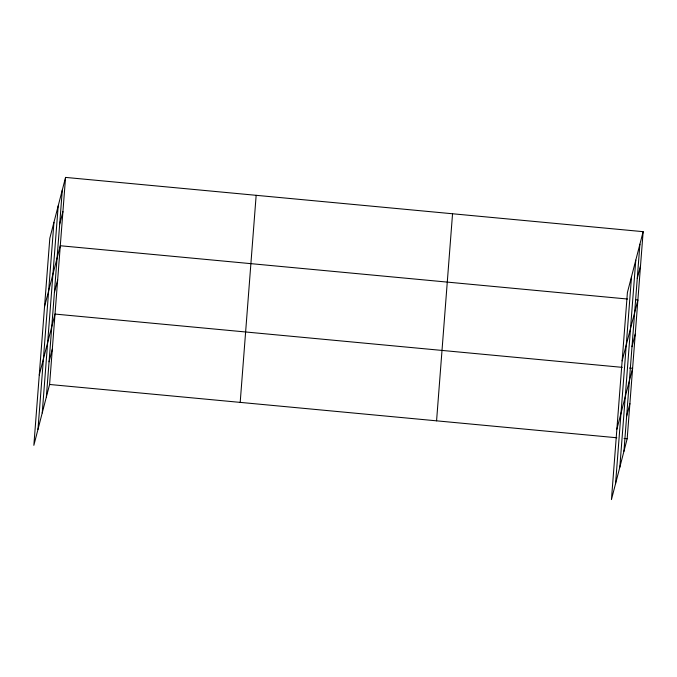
<?xml version="1.0" encoding="UTF-8"?>
<svg xmlns="http://www.w3.org/2000/svg" width="677" height="677" viewBox="0 0 677 677"><rect width="100%" height="100%" fill="white"/><g stroke="black" fill="none" stroke-linecap="round" stroke-linejoin="round"><path stroke-width="1.02" d="M37.971 429.387L53.948 222.31M42.228 412.953L58.197 205.884M46.349 397.01L62.318 189.932M65.559 177.408L49.819 238.262L33.85 445.331L49.59 384.477L65.559 177.408L643.15 231.669L627.181 438.738L611.441 499.592L627.41 292.523L643.15 231.669M240.191 402.383L256.16 195.315M436.572 420.832L452.549 213.763M615.562 483.649L631.539 276.571M619.819 467.215L635.788 260.146M623.94 451.271L639.909 244.194M59.686 224.104L62.927 211.571M44.547 306.596L60.287 245.743L627.52 299.031M54.414 292.439L57.655 279.906M39.283 374.931L55.015 314.069L622.248 367.357M49.066 361.806L52.307 349.273M637.277 278.365L640.518 265.833M622.138 360.858L637.878 300.004L635.805 299.809M632.005 346.7L635.246 334.167M616.874 429.193L632.606 368.33L629.5 368.043M626.657 416.067L629.898 403.534M49.59 384.477L616.823 437.765M624.076 438.451L627.181 438.738"/></g></svg>
